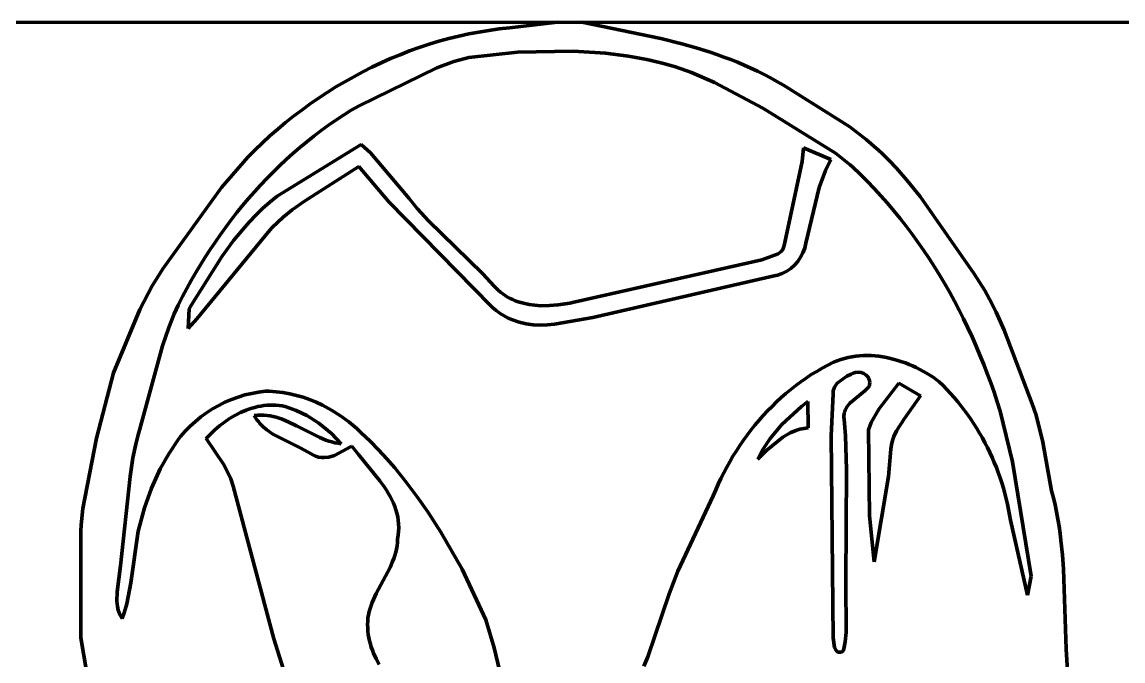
# Model space of a CAD drawing. Header units: millimetres. Extents: x 0 to 10.1, y 0 to 14.2.
# Drawn here: x 3.35 to 6.355, y 12.479 to 14.222 of the extents above; entities that cross this region are included whole.
import ezdxf

# ---------------------------------------------------------------- set-up
doc = ezdxf.new("R2010")
doc.units = ezdxf.units.MM
doc.layers.add('color#010101ff', color=7, linetype='CONTINUOUS', lineweight=100)
doc.layers.add('color#ffffffff', color=7, linetype='CONTINUOUS', lineweight=100)

msp = doc.modelspace()

# ---------------------------------------------------------------- linework, layer by layer
at = {"layer": 'color#010101ff'}
for p, q in [((4.6805, 14.2063), (4.8125, 14.2222)), ((4.8125, 14.2222), (4.8781, 14.2222)), ((4.8781, 14.2222), (5.0934, 14.1776)), ((4.542, 14.1838), (4.5694, 14.1897)), ((4.5694, 14.1897), (4.597, 14.195)), ((4.597, 14.195), (4.6247, 14.1995)), ((4.6247, 14.1995), (4.6525, 14.2033)), ((4.6525, 14.2033), (4.6805, 14.2063)), ((4.4345, 14.1527), (4.4611, 14.1615)), ((4.4611, 14.1615), (4.4879, 14.1696)), ((4.4879, 14.1696), (4.5149, 14.177)), ((4.5149, 14.177), (4.542, 14.1838)), ((5.0934, 14.1776), (5.1516, 14.1628)), ((5.1516, 14.1628), (5.1901, 14.1519)), ((4.3561, 14.1223), (4.382, 14.1331)), ((4.382, 14.1331), (4.4081, 14.1432)), ((4.4081, 14.1432), (4.4345, 14.1527)), ((4.5701, 14.1254), (4.5291, 14.1144)), ((4.7028, 14.1397), (4.5701, 14.1254)), ((4.8545, 14.1424), (4.7028, 14.1397)), ((4.9428, 14.1371), (4.8545, 14.1424)), ((5.0055, 14.1292), (4.9428, 14.1371)), ((5.0553, 14.1201), (5.0055, 14.1292)), ((5.1901, 14.1519), (5.2282, 14.1399)), ((5.2282, 14.1399), (5.2471, 14.1335)), ((5.2471, 14.1335), (5.2658, 14.1268)), ((5.2658, 14.1268), (5.2845, 14.1198)), ((4.4828, 14.0973), (4.27, 13.994)), ((4.2802, 14.0863), (4.3052, 14.0989)), ((4.3052, 14.0989), (4.3305, 14.111)), ((4.3305, 14.111), (4.3561, 14.1223)), ((4.5291, 14.1144), (4.4828, 14.0973)), ((5.0677, 14.1174), (5.0553, 14.1201)), ((5.1012, 14.1093), (5.0677, 14.1174)), ((5.1342, 14.0996), (5.1012, 14.1093)), ((5.1773, 14.0844), (5.1342, 14.0996)), ((5.2845, 14.1198), (5.303, 14.1125)), ((5.303, 14.1125), (5.3214, 14.1048)), ((5.3214, 14.1048), (5.3396, 14.0967)), ((5.3396, 14.0967), (5.3577, 14.0882)), ((4.231, 14.0593), (4.2554, 14.0731)), ((4.2554, 14.0731), (4.2802, 14.0863)), ((5.2406, 14.0574), (5.1773, 14.0844)), ((5.3577, 14.0882), (5.3756, 14.0794)), ((5.3756, 14.0794), (5.3933, 14.0701)), ((5.3933, 14.0701), (5.4109, 14.0604)), ((4.1831, 14.0301), (4.2069, 14.045)), ((4.2069, 14.045), (4.231, 14.0593)), ((5.3723, 13.9875), (5.2406, 14.0574)), ((5.4109, 14.0604), (5.4282, 14.0503)), ((5.4282, 14.0503), (5.61, 13.9362)), ((4.1366, 13.9986), (4.1597, 14.0146)), ((4.1597, 14.0146), (4.1831, 14.0301)), ((4.0915, 13.9651), (4.1139, 13.9821)), ((4.1139, 13.9821), (4.1366, 13.9986)), ((4.2487, 13.9814), (4.2276, 13.9682)), ((4.27, 13.994), (4.2487, 13.9814)), ((5.5707, 13.864), (5.3723, 13.9875)), ((4.048, 13.9297), (4.0696, 13.9477)), ((4.0696, 13.9477), (4.0915, 13.9651)), ((4.2069, 13.9546), (4.1865, 13.9405)), ((4.2276, 13.9682), (4.2069, 13.9546)), ((4.0269, 13.9113), (4.048, 13.9297)), ((4.1664, 13.926), (4.1467, 13.9111)), ((4.1865, 13.9405), (4.1664, 13.926)), ((5.61, 13.9362), (5.6546, 13.9017)), ((3.9859, 13.873), (4.0062, 13.8924)), ((4.0062, 13.8924), (4.0269, 13.9113)), ((4.0465, 13.7474), (4.2761, 13.8884)), ((4.1273, 13.8957), (4.1082, 13.8799)), ((4.1467, 13.9111), (4.1273, 13.8957)), ((4.2761, 13.8884), (4.3015, 13.8657)), ((5.6546, 13.9017), (5.6886, 13.8719)), ((3.9661, 13.8533), (3.9859, 13.873)), ((4.0895, 13.8638), (4.0711, 13.8472)), ((4.1082, 13.8799), (4.0895, 13.8638)), ((4.3015, 13.8657), (4.4072, 13.7407)), ((5.4794, 13.8415), (5.483, 13.879)), ((5.483, 13.879), (5.5577, 13.847)), ((5.6106, 13.8325), (5.5707, 13.864)), ((5.6886, 13.8719), (5.6968, 13.864)), ((5.6968, 13.864), (5.7174, 13.844)), ((3.8945, 13.7706), (3.9661, 13.8533)), ((4.0531, 13.8303), (4.0354, 13.8129)), ((4.0711, 13.8472), (4.0531, 13.8303)), ((4.2694, 13.828), (4.1211, 13.7333)), ((4.3517, 13.7319), (4.2694, 13.828)), ((5.4302, 13.6124), (5.4794, 13.8415)), ((5.5577, 13.847), (5.5432, 13.8171)), ((5.6183, 13.8258), (5.6106, 13.8325)), ((5.6379, 13.807), (5.6183, 13.8258)), ((5.7174, 13.844), (5.7372, 13.8233)), ((4.0181, 13.7953), (4.0011, 13.7773)), ((4.0354, 13.8129), (4.0181, 13.7953)), ((5.5432, 13.8171), (5.5257, 13.7709)), ((5.6571, 13.7878), (5.6379, 13.807)), ((5.7372, 13.8233), (5.7656, 13.7911)), ((3.7345, 13.5487), (3.8945, 13.7706)), ((4.0011, 13.7773), (3.9845, 13.759)), ((5.5257, 13.7709), (5.4898, 13.6184)), ((5.6759, 13.7683), (5.6571, 13.7878)), ((5.6943, 13.7483), (5.6759, 13.7683)), ((5.7656, 13.7911), (5.8015, 13.7465)), ((3.9682, 13.7403), (3.9522, 13.7213)), ((3.9845, 13.759), (3.9682, 13.7403)), ((4.0262, 13.7308), (4.0465, 13.7474)), ((4.4072, 13.7407), (4.4288, 13.7138)), ((5.7122, 13.728), (5.6943, 13.7483)), ((5.8015, 13.7465), (5.9487, 13.5348)), ((3.9522, 13.7213), (3.9366, 13.7021)), ((3.988, 13.6949), (4.0067, 13.7132)), ((4.0067, 13.7132), (4.0262, 13.7308)), ((4.0874, 13.7094), (4.0633, 13.6901)), ((4.1211, 13.7333), (4.0874, 13.7094)), ((4.63, 13.4478), (4.3517, 13.7319)), ((4.4288, 13.7138), (4.4595, 13.6798)), ((5.7298, 13.7074), (5.7122, 13.728)), ((5.7469, 13.6864), (5.7298, 13.7074)), ((3.9214, 13.6825), (3.9065, 13.6627)), ((3.9366, 13.7021), (3.9214, 13.6825)), ((3.9526, 13.6562), (3.97, 13.6759)), ((3.97, 13.6759), (3.988, 13.6949)), ((4.048, 13.6763), (4.0332, 13.6616)), ((4.0633, 13.6901), (4.048, 13.6763)), ((4.4595, 13.6798), (4.6075, 13.5357)), ((5.7636, 13.6651), (5.7469, 13.6864)), ((4.0262, 13.654), (3.8276, 13.4125)), ((3.9065, 13.6627), (3.8919, 13.6426)), ((3.9278, 13.6257), (3.9526, 13.6562)), ((4.0332, 13.6616), (4.0262, 13.654)), ((5.7799, 13.6435), (5.7636, 13.6651)), ((5.7957, 13.6216), (5.7799, 13.6435)), ((3.8778, 13.6223), (3.8639, 13.6017)), ((3.8919, 13.6426), (3.8778, 13.6223)), ((3.8966, 13.5833), (3.9278, 13.6257)), ((5.4898, 13.6184), (5.4865, 13.605)), ((5.8112, 13.5993), (5.7957, 13.6216)), ((3.8124, 13.4502), (3.8966, 13.5833)), ((3.8639, 13.6017), (3.8505, 13.5809)), ((5.3691, 13.5731), (5.4143, 13.5895)), ((5.4143, 13.5895), (5.4222, 13.5957)), ((5.4222, 13.5957), (5.4266, 13.6019)), ((5.4266, 13.6019), (5.4288, 13.6067)), ((5.4288, 13.6067), (5.4302, 13.6124)), ((5.4816, 13.5922), (5.4753, 13.5802)), ((5.4865, 13.605), (5.4816, 13.5922)), ((5.8262, 13.5768), (5.8112, 13.5993)), ((3.8374, 13.5598), (3.8246, 13.5386)), ((3.8505, 13.5809), (3.8374, 13.5598)), ((4.8526, 13.4565), (5.3691, 13.5731)), ((5.4587, 13.559), (5.4487, 13.5501)), ((5.4677, 13.5691), (5.4587, 13.559)), ((5.4753, 13.5802), (5.4677, 13.5691)), ((5.8409, 13.554), (5.8262, 13.5768)), ((5.8551, 13.531), (5.8409, 13.554)), ((3.7051, 13.502), (3.727, 13.5373)), ((3.727, 13.5373), (3.7345, 13.5487)), ((3.8246, 13.5386), (3.8122, 13.5172)), ((4.6075, 13.5357), (4.6385, 13.5019)), ((5.4035, 13.5299), (4.908, 13.4159)), ((5.4125, 13.5319), (5.4035, 13.5299)), ((5.4254, 13.5364), (5.4125, 13.5319)), ((5.4375, 13.5425), (5.4254, 13.5364)), ((5.4487, 13.5501), (5.4375, 13.5425)), ((5.8689, 13.5077), (5.8551, 13.531)), ((5.9487, 13.5348), (5.9638, 13.5124)), ((3.6717, 13.4376), (3.7051, 13.502)), ((3.8002, 13.4955), (3.7885, 13.4737)), ((3.8122, 13.5172), (3.8002, 13.4955)), ((4.6385, 13.5019), (4.6441, 13.4959)), ((4.6441, 13.4959), (4.65, 13.4903)), ((5.8824, 13.4841), (5.8689, 13.5077)), ((5.9638, 13.5124), (5.9778, 13.4896)), ((3.7885, 13.4737), (3.7766, 13.4499)), ((4.65, 13.4903), (4.6561, 13.4851)), ((4.6561, 13.4851), (4.6624, 13.4803)), ((4.6624, 13.4803), (4.6689, 13.4759)), ((4.6689, 13.4759), (4.6756, 13.4718)), ((4.6756, 13.4718), (4.6824, 13.4681)), ((4.6824, 13.4681), (4.6895, 13.4648)), ((4.6895, 13.4648), (4.6966, 13.4618)), ((5.8954, 13.4603), (5.8824, 13.4841)), ((5.9778, 13.4896), (5.991, 13.4662)), ((5.991, 13.4662), (6.0092, 13.4305)), ((3.5999, 13.2653), (3.6717, 13.4376)), ((3.7766, 13.4499), (3.7657, 13.4257)), ((3.8034, 13.3858), (3.8062, 13.4401)), ((3.8062, 13.4401), (3.8124, 13.4502)), ((4.6348, 13.4433), (4.63, 13.4478)), ((4.6447, 13.4348), (4.6348, 13.4433)), ((4.6551, 13.4272), (4.6447, 13.4348)), ((4.6966, 13.4618), (4.704, 13.4591)), ((4.704, 13.4591), (4.7114, 13.4568)), ((4.7114, 13.4568), (4.7189, 13.4547)), ((4.7189, 13.4547), (4.7343, 13.4515)), ((4.7343, 13.4515), (4.75, 13.4494)), ((4.75, 13.4494), (4.7659, 13.4483)), ((4.7659, 13.4483), (4.7899, 13.4484)), ((4.7899, 13.4484), (4.8138, 13.4502)), ((4.8138, 13.4502), (4.845, 13.455)), ((4.845, 13.455), (4.8526, 13.4565)), ((5.908, 13.4363), (5.8954, 13.4603)), ((5.9202, 13.4121), (5.908, 13.4363)), ((3.7657, 13.4257), (3.7509, 13.3888)), ((3.8276, 13.4125), (3.8034, 13.3858)), ((4.6661, 13.4204), (4.6551, 13.4272)), ((4.6775, 13.4144), (4.6661, 13.4204)), ((4.6892, 13.4093), (4.6775, 13.4144)), ((4.7075, 13.403), (4.6892, 13.4093)), ((4.908, 13.4159), (4.8036, 13.3979)), ((5.932, 13.3877), (5.9202, 13.4121)), ((6.0092, 13.4305), (6.0311, 13.3817)), ((3.7509, 13.3888), (3.7336, 13.3388)), ((4.7263, 13.3986), (4.7075, 13.403)), ((4.7455, 13.3958), (4.7263, 13.3986)), ((4.7649, 13.3949), (4.7455, 13.3958)), ((4.7843, 13.3956), (4.7649, 13.3949)), ((4.8036, 13.3979), (4.7843, 13.3956)), ((5.9434, 13.363), (5.932, 13.3877)), ((6.0311, 13.3817), (6.1071, 13.1809)), ((5.9544, 13.3382), (5.9434, 13.363)), ((3.7336, 13.3388), (3.6705, 13.1084)), ((5.965, 13.3133), (5.9544, 13.3382)), ((5.9751, 13.2881), (5.965, 13.3133)), ((5.5343, 13.2778), (5.5494, 13.286)), ((5.5494, 13.286), (5.5649, 13.2938)), ((5.5649, 13.2938), (5.5748, 13.2978)), ((5.5748, 13.2978), (5.5849, 13.3013)), ((5.5849, 13.3013), (5.595, 13.3043)), ((5.595, 13.3043), (5.6053, 13.3068)), ((5.6053, 13.3068), (5.6156, 13.3088)), ((5.6156, 13.3088), (5.626, 13.3103)), ((5.626, 13.3103), (5.6364, 13.3114)), ((5.6364, 13.3114), (5.6469, 13.312)), ((5.6469, 13.312), (5.6574, 13.3121)), ((5.6574, 13.3121), (5.668, 13.3119)), ((5.668, 13.3119), (5.6785, 13.3112)), ((5.6785, 13.3112), (5.689, 13.3101)), ((5.689, 13.3101), (5.6995, 13.3086)), ((5.6995, 13.3086), (5.71, 13.3067)), ((5.71, 13.3067), (5.7204, 13.3044)), ((5.7204, 13.3044), (5.7308, 13.3018)), ((5.7308, 13.3018), (5.741, 13.2988)), ((5.741, 13.2988), (5.7512, 13.2955)), ((5.7512, 13.2955), (5.7613, 13.2919)), ((5.7613, 13.2919), (5.7713, 13.288)), ((5.7713, 13.288), (5.7811, 13.2838)), ((5.7811, 13.2838), (5.7908, 13.2793)), ((5.9849, 13.2629), (5.9751, 13.2881)), ((3.5531, 13.0872), (3.5999, 13.2653)), ((5.4902, 13.2506), (5.5046, 13.2601)), ((5.5046, 13.2601), (5.5193, 13.2691)), ((5.5193, 13.2691), (5.5343, 13.2778)), ((5.6015, 13.2564), (5.575, 13.2371)), ((5.6138, 13.2617), (5.6015, 13.2564)), ((5.619, 13.2643), (5.6138, 13.2617)), ((5.6245, 13.266), (5.619, 13.2643)), ((5.6327, 13.2668), (5.6245, 13.266)), ((5.6406, 13.2657), (5.6327, 13.2668)), ((5.648, 13.263), (5.6406, 13.2657)), ((5.6544, 13.2587), (5.648, 13.263)), ((5.6595, 13.2531), (5.6544, 13.2587)), ((5.6619, 13.2486), (5.6595, 13.2531)), ((5.7908, 13.2793), (5.8004, 13.2745)), ((5.8004, 13.2745), (5.8189, 13.2641)), ((5.8189, 13.2641), (5.8368, 13.2529)), ((5.8368, 13.2529), (5.8537, 13.2407)), ((5.9943, 13.2374), (5.9849, 13.2629)), ((5.4487, 13.2198), (5.4622, 13.2304)), ((5.4622, 13.2304), (5.4761, 13.2407)), ((5.4761, 13.2407), (5.4902, 13.2506)), ((5.5678, 13.2261), (5.5645, 13.2159)), ((5.575, 13.2371), (5.5678, 13.2261)), ((5.6511, 13.2158), (5.662, 13.2269)), ((5.6635, 13.2438), (5.6619, 13.2486)), ((5.662, 13.2269), (5.663, 13.2299)), ((5.663, 13.2299), (5.6637, 13.2329)), ((5.6641, 13.2385), (5.6635, 13.2438)), ((5.6637, 13.2329), (5.6641, 13.2385)), ((5.7434, 13.2367), (5.6891, 13.1656)), ((5.8025, 13.2026), (5.7434, 13.2367)), ((5.8537, 13.2407), (5.8643, 13.2302)), ((5.8643, 13.2302), (5.8747, 13.2195)), ((6.0033, 13.2119), (5.9943, 13.2374)), ((3.9218, 13.1923), (3.9399, 13.1989)), ((3.9399, 13.1989), (3.9583, 13.2046)), ((3.9583, 13.2046), (3.977, 13.2091)), ((3.977, 13.2091), (3.9959, 13.2126)), ((3.9959, 13.2126), (4.015, 13.2149)), ((4.015, 13.2149), (4.0245, 13.2147)), ((4.0245, 13.2147), (4.0434, 13.2136)), ((4.0434, 13.2136), (4.0622, 13.2113)), ((4.0622, 13.2113), (4.0808, 13.2079)), ((4.0808, 13.2079), (4.0992, 13.2035)), ((4.0992, 13.2035), (4.1174, 13.1982)), ((4.1174, 13.1982), (4.1352, 13.1919)), ((5.4097, 13.1857), (5.4224, 13.1974)), ((5.4224, 13.1974), (5.4354, 13.2087)), ((5.4354, 13.2087), (5.4487, 13.2198)), ((5.564, 13.2075), (5.559, 13.0928)), ((5.5645, 13.2159), (5.564, 13.2075)), ((5.6099, 13.1821), (5.6511, 13.2158)), ((5.7591, 13.1405), (5.8025, 13.2026)), ((5.8747, 13.2195), (5.8848, 13.2086)), ((5.8848, 13.2086), (5.8946, 13.1974)), ((5.8946, 13.1974), (5.9042, 13.186)), ((6.0119, 13.1862), (6.0033, 13.2119)), ((3.8539, 13.156), (3.8701, 13.1664)), ((3.8701, 13.1664), (3.8869, 13.176)), ((3.8869, 13.176), (3.9041, 13.1846)), ((3.9041, 13.1846), (3.9218, 13.1923)), ((3.9616, 13.1632), (3.9462, 13.1566)), ((3.9695, 13.1661), (3.9616, 13.1632)), ((3.9775, 13.1686), (3.9695, 13.1661)), ((3.9855, 13.1709), (3.9775, 13.1686)), ((3.9936, 13.1728), (3.9855, 13.1709)), ((4.0018, 13.1744), (3.9936, 13.1728)), ((4.01, 13.1756), (4.0018, 13.1744)), ((4.0182, 13.1764), (4.01, 13.1756)), ((4.0266, 13.1769), (4.0182, 13.1764)), ((4.0349, 13.1769), (4.0266, 13.1769)), ((4.0433, 13.1766), (4.0349, 13.1769)), ((4.0517, 13.1758), (4.0433, 13.1766)), ((4.0601, 13.1746), (4.0517, 13.1758)), ((4.0685, 13.1729), (4.0601, 13.1746)), ((4.0988, 13.1625), (4.0685, 13.1729)), ((4.1352, 13.1919), (4.1528, 13.1847)), ((4.1528, 13.1847), (4.17, 13.1766)), ((4.17, 13.1766), (4.195, 13.1631)), ((4.195, 13.1631), (4.2191, 13.1478)), ((5.3852, 13.1612), (5.3973, 13.1736)), ((5.3973, 13.1736), (5.4097, 13.1857)), ((5.4776, 13.1733), (5.4244, 13.1244)), ((5.4947, 13.1866), (5.4776, 13.1733)), ((5.4958, 13.1147), (5.4947, 13.1866)), ((5.5957, 13.1597), (5.597, 13.1633)), ((5.597, 13.1633), (5.5986, 13.1667)), ((5.5986, 13.1667), (5.6025, 13.1732)), ((5.6025, 13.1732), (5.6099, 13.1821)), ((5.6891, 13.1656), (5.6681, 13.1295)), ((5.9042, 13.186), (5.9136, 13.1744)), ((5.9136, 13.1744), (5.9226, 13.1626)), ((6.0201, 13.1604), (6.0119, 13.1862)), ((6.1071, 13.1809), (6.1184, 13.1492)), ((3.8233, 13.1325), (3.8383, 13.1447)), ((3.8383, 13.1447), (3.8539, 13.156)), ((3.9166, 13.1402), (3.9026, 13.1307)), ((3.9312, 13.1489), (3.9166, 13.1402)), ((3.9462, 13.1566), (3.9312, 13.1489)), ((3.9836, 13.1484), (3.9927, 13.1494)), ((3.9872, 13.1426), (3.9836, 13.1484)), ((3.9911, 13.1371), (3.9872, 13.1426)), ((3.9952, 13.1319), (3.9911, 13.1371)), ((3.9927, 13.1494), (4.0016, 13.1498)), ((4.0016, 13.1498), (4.0104, 13.1496)), ((4.0104, 13.1496), (4.019, 13.1489)), ((4.019, 13.1489), (4.0275, 13.1476)), ((4.0275, 13.1476), (4.0358, 13.1459)), ((4.0358, 13.1459), (4.0441, 13.1438)), ((4.0441, 13.1438), (4.0522, 13.1412)), ((4.0522, 13.1412), (4.0603, 13.1383)), ((4.0603, 13.1383), (4.0763, 13.1317)), ((4.1277, 13.1487), (4.0988, 13.1625)), ((4.1602, 13.1281), (4.1277, 13.1487)), ((4.2191, 13.1478), (4.2421, 13.1311)), ((5.3508, 13.1223), (5.3619, 13.1356)), ((5.3619, 13.1356), (5.3734, 13.1486)), ((5.3734, 13.1486), (5.3852, 13.1612)), ((5.5936, 13.1479), (5.594, 13.152)), ((5.5936, 13.1435), (5.5936, 13.1479)), ((5.594, 13.139), (5.5936, 13.1435)), ((5.594, 13.152), (5.5947, 13.1559)), ((5.5978, 13.0932), (5.594, 13.139)), ((5.5947, 13.1559), (5.5957, 13.1597)), ((5.7371, 13.1065), (5.7591, 13.1405)), ((5.9226, 13.1626), (5.9314, 13.1506)), ((5.9314, 13.1506), (5.94, 13.1383)), ((5.94, 13.1383), (5.9483, 13.1259)), ((6.0535, 13.0222), (6.0201, 13.1604)), ((6.1184, 13.1492), (6.1364, 13.0758)), ((3.6705, 13.1084), (3.667, 13.0959)), ((3.783, 13.0914), (3.7956, 13.1058)), ((3.7956, 13.1058), (3.8091, 13.1195)), ((3.8091, 13.1195), (3.8233, 13.1325)), ((3.8763, 13.1094), (3.8643, 13.0978)), ((3.8891, 13.1204), (3.8763, 13.1094)), ((3.9026, 13.1307), (3.8891, 13.1204)), ((3.9995, 13.1269), (3.9952, 13.1319)), ((4.0086, 13.1176), (3.9995, 13.1269)), ((4.0185, 13.1093), (4.0086, 13.1176)), ((4.0343, 13.098), (4.0185, 13.1093)), ((4.0763, 13.1317), (4.0998, 13.1202)), ((4.0998, 13.1202), (4.1627, 13.0882)), ((4.1948, 13.0994), (4.1602, 13.1281)), ((4.2421, 13.1311), (4.2639, 13.1129)), ((4.2639, 13.1129), (4.2762, 13.1017)), ((5.3294, 13.095), (5.3399, 13.1088)), ((5.3399, 13.1088), (5.3508, 13.1223)), ((5.4244, 13.1244), (5.3921, 13.0856)), ((5.4465, 13.1009), (5.462, 13.1075)), ((5.462, 13.1075), (5.4728, 13.1109)), ((5.4728, 13.1109), (5.484, 13.1133)), ((5.484, 13.1133), (5.4958, 13.1147)), ((5.6681, 13.1295), (5.6606, 13.1099)), ((5.6606, 13.1099), (5.6631, 12.8745)), ((5.7299, 13.0909), (5.7371, 13.1065)), ((5.9483, 13.1259), (5.9562, 13.1133)), ((5.9562, 13.1133), (5.964, 13.1006)), ((3.516, 12.8949), (3.5531, 13.0872)), ((3.667, 13.0959), (3.6608, 13.0708)), ((3.7507, 13.0442), (3.7769, 13.0839)), ((3.7769, 13.0839), (3.783, 13.0914)), ((3.8643, 13.0978), (3.8529, 13.0858)), ((3.8529, 13.0858), (3.9019, 13.0128)), ((4.1108, 13.0592), (4.0343, 13.098)), ((4.1627, 13.0882), (4.179, 13.0817)), ((4.179, 13.0817), (4.1872, 13.0789)), ((4.1872, 13.0789), (4.1956, 13.0765)), ((4.2214, 13.0717), (4.1948, 13.0994)), ((4.1956, 13.0765), (4.2041, 13.0744)), ((4.2041, 13.0744), (4.2127, 13.0728)), ((4.2127, 13.0728), (4.2214, 13.0717)), ((4.2762, 13.1017), (4.3003, 13.0787)), ((4.3003, 13.0787), (4.3235, 13.0549)), ((5.3094, 13.0667), (5.3193, 13.081)), ((5.3193, 13.081), (5.3294, 13.095)), ((5.3921, 13.0856), (5.3722, 13.0555)), ((5.3832, 13.0537), (5.4271, 13.0897)), ((5.4271, 13.0897), (5.4465, 13.1009)), ((5.559, 13.0928), (5.5639, 12.5418)), ((5.601, 13.0013), (5.5978, 13.0932)), ((5.7233, 13.0687), (5.7261, 13.08)), ((5.7261, 13.08), (5.7299, 13.0909)), ((5.964, 13.1006), (5.9714, 13.0876)), ((5.9714, 13.0876), (5.9785, 13.0745)), ((5.9785, 13.0745), (5.9853, 13.0613)), ((6.1364, 13.0758), (6.1605, 12.9433)), ((3.6608, 13.0708), (3.653, 13.0329)), ((3.7275, 13.0027), (3.7507, 13.0442)), ((4.1397, 13.044), (4.1108, 13.0592)), ((4.1436, 13.0416), (4.1397, 13.044)), ((4.2471, 13.0631), (4.2031, 13.0392)), ((4.2504, 13.0654), (4.2471, 13.0631)), ((4.2686, 13.042), (4.2504, 13.0654)), ((4.3235, 13.0549), (4.346, 13.0305)), ((5.2908, 13.0375), (5.3, 13.0522)), ((5.3, 13.0522), (5.3094, 13.0667)), ((5.3722, 13.0555), (5.3587, 13.0299)), ((5.3587, 13.0299), (5.3832, 13.0537)), ((5.7153, 12.9821), (5.7217, 13.0569)), ((5.7217, 13.0569), (5.7224, 13.0629)), ((5.7224, 13.0629), (5.7233, 13.0687)), ((5.9853, 13.0613), (5.9919, 13.0479)), ((5.9919, 13.0479), (5.9981, 13.0343)), ((3.653, 13.0329), (3.6449, 12.982)), ((3.9019, 13.0128), (3.92, 12.9759)), ((4.1475, 13.0396), (4.1436, 13.0416)), ((4.1515, 13.0379), (4.1475, 13.0396)), ((4.1594, 13.0353), (4.1515, 13.0379)), ((4.1674, 13.0339), (4.1594, 13.0353)), ((4.1753, 13.0336), (4.1674, 13.0339)), ((4.1873, 13.0348), (4.1753, 13.0336)), ((4.2031, 13.0392), (4.1873, 13.0348)), ((4.3271, 12.9701), (4.2686, 13.042)), ((4.346, 13.0305), (4.3677, 13.0054)), ((5.2736, 13.0075), (5.282, 13.0226)), ((5.282, 13.0226), (5.2908, 13.0375)), ((5.9981, 13.0343), (6.0041, 13.0206)), ((6.0041, 13.0206), (6.0097, 13.0068)), ((6.1043, 12.7102), (6.0535, 13.0222)), ((3.7037, 12.9508), (3.7275, 13.0027)), ((4.3677, 13.0054), (4.399, 12.9667)), ((5.2578, 12.9768), (5.2655, 12.9922)), ((5.2655, 12.9922), (5.2736, 13.0075)), ((5.5987, 12.6945), (5.601, 13.0013)), ((6.0097, 13.0068), (6.015, 12.9929)), ((6.015, 12.9929), (6.02, 12.9788)), ((3.6449, 12.982), (3.6186, 12.738)), ((3.92, 12.9759), (3.9261, 12.9559)), ((3.9261, 12.9559), (4.0371, 12.5397)), ((4.3391, 12.9534), (4.3271, 12.9701)), ((4.3446, 12.9449), (4.3391, 12.9534)), ((4.399, 12.9667), (4.4289, 12.9268)), ((5.2435, 12.9454), (5.2505, 12.9612)), ((5.2505, 12.9612), (5.2578, 12.9768)), ((5.6762, 12.7496), (5.7153, 12.9821)), ((6.02, 12.9788), (6.0246, 12.9647)), ((6.0246, 12.9647), (6.029, 12.9504)), ((3.6844, 12.8971), (3.7037, 12.9508)), ((4.3499, 12.9363), (4.3446, 12.9449)), ((4.3549, 12.9276), (4.3499, 12.9363)), ((4.3595, 12.9187), (4.3549, 12.9276)), ((4.4289, 12.9268), (4.4574, 12.8858)), ((5.1406, 12.7239), (5.237, 12.9295)), ((5.237, 12.9295), (5.2435, 12.9454)), ((6.029, 12.9504), (6.033, 12.9361)), ((6.033, 12.9361), (6.0367, 12.9216)), ((6.1605, 12.9433), (6.1656, 12.9241)), ((6.1656, 12.9241), (6.1701, 12.9048)), ((3.5112, 12.8506), (3.516, 12.8949)), ((3.6673, 12.8327), (3.6844, 12.8971)), ((4.3637, 12.9098), (4.3595, 12.9187)), ((4.3674, 12.9006), (4.3637, 12.9098)), ((4.3707, 12.8914), (4.3674, 12.9006)), ((6.0367, 12.9216), (6.04, 12.9071)), ((6.04, 12.9071), (6.043, 12.8925)), ((6.043, 12.8925), (6.0457, 12.8778)), ((6.1701, 12.9048), (6.1741, 12.8855)), ((4.3735, 12.8819), (4.3707, 12.8914)), ((4.3756, 12.8724), (4.3735, 12.8819)), ((4.3773, 12.8626), (4.3756, 12.8724)), ((4.3782, 12.8527), (4.3773, 12.8626)), ((4.4574, 12.8858), (4.4934, 12.8299)), ((5.6631, 12.8745), (5.6762, 12.7496)), ((6.0457, 12.8778), (6.048, 12.8631)), ((6.048, 12.8631), (6.0948, 12.6583)), ((6.1741, 12.8855), (6.1777, 12.8661)), ((6.1777, 12.8661), (6.1809, 12.8466)), ((3.5104, 12.8328), (3.5112, 12.8506)), ((3.5109, 12.5416), (3.5104, 12.8328)), ((3.6468, 12.6919), (3.6673, 12.8327)), ((4.377, 12.8217), (4.3782, 12.8322)), ((4.3785, 12.8425), (4.3782, 12.8527)), ((4.3782, 12.8322), (4.3785, 12.8425)), ((6.1809, 12.8466), (6.1836, 12.8271)), ((4.3747, 12.8017), (4.3751, 12.8109)), ((4.3751, 12.8109), (4.377, 12.8217)), ((4.4934, 12.8299), (4.5519, 12.7294)), ((6.1836, 12.8271), (6.186, 12.8076)), ((6.186, 12.8076), (6.1898, 12.7683)), ((4.3678, 12.7668), (4.3702, 12.7753)), ((4.3702, 12.7753), (4.3722, 12.7839)), ((4.3722, 12.7839), (4.3737, 12.7928)), ((4.3737, 12.7928), (4.3747, 12.8017)), ((4.3546, 12.7339), (4.3618, 12.7501)), ((4.3618, 12.7501), (4.365, 12.7584)), ((4.365, 12.7584), (4.3678, 12.7668)), ((6.1898, 12.7683), (6.1925, 12.729)), ((3.6186, 12.738), (3.6097, 12.6673)), ((4.3168, 12.6628), (4.3546, 12.7339)), ((4.5519, 12.7294), (4.6158, 12.5915)), ((5.1162, 12.6619), (5.1406, 12.7239)), ((6.1925, 12.729), (6.2001, 12.5115)), ((3.6361, 12.6345), (3.6468, 12.6919)), ((5.5999, 12.5568), (5.5987, 12.6945)), ((6.0948, 12.6583), (6.1043, 12.7102)), ((3.6097, 12.6673), (3.6089, 12.6421)), ((4.3093, 12.6468), (4.3168, 12.6628)), ((5.0587, 12.4906), (5.1162, 12.6619)), ((3.6089, 12.6421), (3.6105, 12.6273)), ((3.6105, 12.6273), (3.6128, 12.6177)), ((3.6292, 12.6103), (3.6361, 12.6345)), ((4.2978, 12.6136), (4.3001, 12.6221)), ((4.3001, 12.6221), (4.3028, 12.6304)), ((4.3028, 12.6304), (4.3059, 12.6387)), ((4.3059, 12.6387), (4.3093, 12.6468)), ((3.6128, 12.6177), (3.6162, 12.6082)), ((3.6162, 12.6082), (3.6183, 12.6035)), ((3.6183, 12.6035), (3.6208, 12.5989)), ((3.6208, 12.5989), (3.6236, 12.5944)), ((3.6236, 12.5944), (3.6292, 12.6103)), ((4.2937, 12.5873), (4.2945, 12.5963)), ((4.2945, 12.5963), (4.2959, 12.605)), ((4.2959, 12.605), (4.2978, 12.6136)), ((4.2934, 12.5782), (4.2937, 12.5873)), ((4.2937, 12.5689), (4.2934, 12.5782)), ((4.2943, 12.5598), (4.2937, 12.5689)), ((4.6158, 12.5915), (4.639, 12.515)), ((3.5262, 12.4509), (3.5109, 12.5416)), ((4.0371, 12.5397), (4.0787, 12.4092)), ((4.2953, 12.5508), (4.2943, 12.5598)), ((4.2968, 12.542), (4.2953, 12.5508)), ((4.2986, 12.5334), (4.2968, 12.542)), ((4.3009, 12.5249), (4.2986, 12.5334)), ((5.5639, 12.5418), (5.5677, 12.5154)), ((5.5972, 12.5308), (5.5999, 12.5568)), ((4.3035, 12.5166), (4.3009, 12.5249)), ((4.3064, 12.5084), (4.3035, 12.5166)), ((4.3097, 12.5004), (4.3064, 12.5084)), ((4.639, 12.515), (4.6533, 12.4539)), ((5.5677, 12.5154), (5.572, 12.5072)), ((5.572, 12.5072), (5.5758, 12.5041)), ((5.5758, 12.5041), (5.5789, 12.5029)), ((5.5789, 12.5029), (5.5826, 12.5026)), ((5.5826, 12.5026), (5.5868, 12.5033)), ((5.5868, 12.5033), (5.5892, 12.5041)), ((5.5892, 12.5041), (5.5917, 12.5052)), ((5.5917, 12.5052), (5.5934, 12.5116)), ((5.5934, 12.5116), (5.5972, 12.5308)), ((6.2001, 12.5115), (6.2037, 12.4523)), ((4.3171, 12.4846), (4.3097, 12.5004)), ((4.3254, 12.4693), (4.3171, 12.4846)), ((5.0472, 12.4644), (5.0587, 12.4906))]:
    msp.add_line(p, q, dxfattribs=at)
at = {"layer": 'color#ffffffff'}
for p, q in [((0, 14.2222), (4.8125, 14.2222)), ((4.8125, 14.2222), (4.6805, 14.2063)), ((4.8781, 14.2222), (10.0556, 14.2222)), ((5.0934, 14.1776), (4.8781, 14.2222)), ((4.5694, 14.1897), (4.542, 14.1838)), ((4.597, 14.195), (4.5694, 14.1897)), ((4.6247, 14.1995), (4.597, 14.195)), ((4.6525, 14.2033), (4.6247, 14.1995)), ((4.6805, 14.2063), (4.6525, 14.2033)), ((4.4611, 14.1615), (4.4345, 14.1527)), ((4.4879, 14.1696), (4.4611, 14.1615)), ((4.5149, 14.177), (4.4879, 14.1696)), ((4.542, 14.1838), (4.5149, 14.177)), ((5.1516, 14.1628), (5.0934, 14.1776)), ((5.1901, 14.1519), (5.1516, 14.1628)), ((4.382, 14.1331), (4.3561, 14.1223)), ((4.4081, 14.1432), (4.382, 14.1331)), ((4.4345, 14.1527), (4.4081, 14.1432)), ((4.5291, 14.1144), (4.5701, 14.1254)), ((4.5701, 14.1254), (4.7028, 14.1397)), ((4.7028, 14.1397), (4.8545, 14.1424)), ((4.8545, 14.1424), (4.9428, 14.1371)), ((4.9428, 14.1371), (5.0055, 14.1292)), ((5.0055, 14.1292), (5.0553, 14.1201)), ((5.2282, 14.1399), (5.1901, 14.1519)), ((5.2471, 14.1335), (5.2282, 14.1399)), ((5.2658, 14.1268), (5.2471, 14.1335)), ((5.2845, 14.1198), (5.2658, 14.1268)), ((4.27, 13.994), (4.4828, 14.0973)), ((4.3052, 14.0989), (4.2802, 14.0863)), ((4.3305, 14.111), (4.3052, 14.0989)), ((4.3561, 14.1223), (4.3305, 14.111)), ((4.4828, 14.0973), (4.5291, 14.1144)), ((5.0553, 14.1201), (5.0677, 14.1174)), ((5.0677, 14.1174), (5.1012, 14.1093)), ((5.1012, 14.1093), (5.1342, 14.0996)), ((5.1342, 14.0996), (5.1773, 14.0844)), ((5.303, 14.1125), (5.2845, 14.1198)), ((5.3214, 14.1048), (5.303, 14.1125)), ((5.3396, 14.0967), (5.3214, 14.1048)), ((5.3577, 14.0882), (5.3396, 14.0967)), ((4.2554, 14.0731), (4.231, 14.0593)), ((4.2802, 14.0863), (4.2554, 14.0731)), ((5.1773, 14.0844), (5.2406, 14.0574)), ((5.3756, 14.0794), (5.3577, 14.0882)), ((5.3933, 14.0701), (5.3756, 14.0794)), ((5.4109, 14.0604), (5.3933, 14.0701)), ((4.2069, 14.045), (4.1831, 14.0301)), ((4.231, 14.0593), (4.2069, 14.045)), ((5.2406, 14.0574), (5.3723, 13.9875)), ((5.4282, 14.0503), (5.4109, 14.0604)), ((5.61, 13.9362), (5.4282, 14.0503)), ((4.1597, 14.0146), (4.1366, 13.9986)), ((4.1831, 14.0301), (4.1597, 14.0146)), ((4.1139, 13.9821), (4.0915, 13.9651)), ((4.1366, 13.9986), (4.1139, 13.9821)), ((4.2276, 13.9682), (4.2487, 13.9814)), ((4.2487, 13.9814), (4.27, 13.994)), ((5.3723, 13.9875), (5.5707, 13.864)), ((4.0696, 13.9477), (4.048, 13.9297)), ((4.0915, 13.9651), (4.0696, 13.9477)), ((4.1865, 13.9405), (4.2069, 13.9546)), ((4.2069, 13.9546), (4.2276, 13.9682)), ((4.048, 13.9297), (4.0269, 13.9113)), ((4.1467, 13.9111), (4.1664, 13.926)), ((4.1664, 13.926), (4.1865, 13.9405)), ((5.6546, 13.9017), (5.61, 13.9362)), ((4.0062, 13.8924), (3.9859, 13.873)), ((4.0269, 13.9113), (4.0062, 13.8924)), ((4.2761, 13.8884), (4.0465, 13.7474)), ((4.1082, 13.8799), (4.1273, 13.8957)), ((4.1273, 13.8957), (4.1467, 13.9111)), ((4.3015, 13.8657), (4.2761, 13.8884)), ((5.6886, 13.8719), (5.6546, 13.9017)), ((3.9859, 13.873), (3.9661, 13.8533)), ((4.0711, 13.8472), (4.0895, 13.8638)), ((4.0895, 13.8638), (4.1082, 13.8799)), ((4.4072, 13.7407), (4.3015, 13.8657)), ((5.483, 13.879), (5.4794, 13.8415)), ((5.5577, 13.847), (5.483, 13.879)), ((5.5707, 13.864), (5.6106, 13.8325)), ((5.6968, 13.864), (5.6886, 13.8719)), ((5.7174, 13.844), (5.6968, 13.864)), ((3.9661, 13.8533), (3.8945, 13.7706)), ((4.0354, 13.8129), (4.0531, 13.8303)), ((4.0531, 13.8303), (4.0711, 13.8472)), ((4.1211, 13.7333), (4.2694, 13.828)), ((4.2694, 13.828), (4.3517, 13.7319)), ((5.4794, 13.8415), (5.4302, 13.6124)), ((5.5432, 13.8171), (5.5577, 13.847)), ((5.6106, 13.8325), (5.6183, 13.8258)), ((5.6183, 13.8258), (5.6379, 13.807)), ((5.7372, 13.8233), (5.7174, 13.844)), ((4.0011, 13.7773), (4.0181, 13.7953)), ((4.0181, 13.7953), (4.0354, 13.8129)), ((5.5257, 13.7709), (5.5432, 13.8171)), ((5.6379, 13.807), (5.6571, 13.7878)), ((5.7656, 13.7911), (5.7372, 13.8233)), ((3.8945, 13.7706), (3.7345, 13.5487)), ((3.9845, 13.759), (4.0011, 13.7773)), ((5.4898, 13.6184), (5.5257, 13.7709)), ((5.6571, 13.7878), (5.6759, 13.7683)), ((5.6759, 13.7683), (5.6943, 13.7483)), ((5.8015, 13.7465), (5.7656, 13.7911)), ((3.9522, 13.7213), (3.9682, 13.7403)), ((3.9682, 13.7403), (3.9845, 13.759)), ((4.0465, 13.7474), (4.0262, 13.7308)), ((4.4288, 13.7138), (4.4072, 13.7407)), ((5.6943, 13.7483), (5.7122, 13.728)), ((5.9487, 13.5348), (5.8015, 13.7465)), ((3.9366, 13.7021), (3.9522, 13.7213)), ((4.0067, 13.7132), (3.988, 13.6949)), ((4.0262, 13.7308), (4.0067, 13.7132)), ((4.0633, 13.6901), (4.0874, 13.7094)), ((4.0874, 13.7094), (4.1211, 13.7333)), ((4.3517, 13.7319), (4.63, 13.4478)), ((4.4595, 13.6798), (4.4288, 13.7138)), ((5.7122, 13.728), (5.7298, 13.7074)), ((5.7298, 13.7074), (5.7469, 13.6864)), ((3.9065, 13.6627), (3.9214, 13.6825)), ((3.9214, 13.6825), (3.9366, 13.7021)), ((3.97, 13.6759), (3.9526, 13.6562)), ((3.988, 13.6949), (3.97, 13.6759)), ((4.0332, 13.6616), (4.048, 13.6763)), ((4.048, 13.6763), (4.0633, 13.6901)), ((4.6075, 13.5357), (4.4595, 13.6798)), ((5.7469, 13.6864), (5.7636, 13.6651)), ((3.8276, 13.4125), (4.0262, 13.654)), ((3.8919, 13.6426), (3.9065, 13.6627)), ((3.9526, 13.6562), (3.9278, 13.6257)), ((4.0262, 13.654), (4.0332, 13.6616)), ((5.7636, 13.6651), (5.7799, 13.6435)), ((5.7799, 13.6435), (5.7957, 13.6216)), ((3.8639, 13.6017), (3.8778, 13.6223)), ((3.8778, 13.6223), (3.8919, 13.6426)), ((3.9278, 13.6257), (3.8966, 13.5833)), ((5.4865, 13.605), (5.4898, 13.6184)), ((5.7957, 13.6216), (5.8112, 13.5993)), ((3.8966, 13.5833), (3.8124, 13.4502)), ((3.8505, 13.5809), (3.8639, 13.6017)), ((5.4143, 13.5895), (5.3691, 13.5731)), ((5.4222, 13.5957), (5.4143, 13.5895)), ((5.4266, 13.6019), (5.4222, 13.5957)), ((5.4288, 13.6067), (5.4266, 13.6019)), ((5.4302, 13.6124), (5.4288, 13.6067)), ((5.4753, 13.5802), (5.4816, 13.5922)), ((5.4816, 13.5922), (5.4865, 13.605)), ((5.8112, 13.5993), (5.8262, 13.5768)), ((3.8246, 13.5386), (3.8374, 13.5598)), ((3.8374, 13.5598), (3.8505, 13.5809)), ((5.3691, 13.5731), (4.8526, 13.4565)), ((5.4487, 13.5501), (5.4587, 13.559)), ((5.4587, 13.559), (5.4677, 13.5691)), ((5.4677, 13.5691), (5.4753, 13.5802)), ((5.8262, 13.5768), (5.8409, 13.554)), ((5.8409, 13.554), (5.8551, 13.531)), ((3.727, 13.5373), (3.7051, 13.502)), ((3.7345, 13.5487), (3.727, 13.5373)), ((3.8122, 13.5172), (3.8246, 13.5386)), ((4.6385, 13.5019), (4.6075, 13.5357)), ((4.908, 13.4159), (5.4035, 13.5299)), ((5.4035, 13.5299), (5.4125, 13.5319)), ((5.4125, 13.5319), (5.4254, 13.5364)), ((5.4254, 13.5364), (5.4375, 13.5425)), ((5.4375, 13.5425), (5.4487, 13.5501)), ((5.8551, 13.531), (5.8689, 13.5077)), ((5.9638, 13.5124), (5.9487, 13.5348)), ((3.7051, 13.502), (3.6717, 13.4376)), ((3.7885, 13.4737), (3.8002, 13.4955)), ((3.8002, 13.4955), (3.8122, 13.5172)), ((4.6441, 13.4959), (4.6385, 13.5019)), ((4.65, 13.4903), (4.6441, 13.4959)), ((5.8689, 13.5077), (5.8824, 13.4841)), ((5.9778, 13.4896), (5.9638, 13.5124)), ((3.7766, 13.4499), (3.7885, 13.4737)), ((4.6561, 13.4851), (4.65, 13.4903)), ((4.6624, 13.4803), (4.6561, 13.4851)), ((4.6689, 13.4759), (4.6624, 13.4803)), ((4.6756, 13.4718), (4.6689, 13.4759)), ((4.6824, 13.4681), (4.6756, 13.4718)), ((4.6895, 13.4648), (4.6824, 13.4681)), ((4.6966, 13.4618), (4.6895, 13.4648)), ((5.8824, 13.4841), (5.8954, 13.4603)), ((5.991, 13.4662), (5.9778, 13.4896)), ((6.0092, 13.4305), (5.991, 13.4662)), ((3.6717, 13.4376), (3.5999, 13.2653)), ((3.7657, 13.4257), (3.7766, 13.4499)), ((3.8062, 13.4401), (3.8034, 13.3858)), ((3.8124, 13.4502), (3.8062, 13.4401)), ((4.63, 13.4478), (4.6348, 13.4433)), ((4.6348, 13.4433), (4.6447, 13.4348)), ((4.6447, 13.4348), (4.6551, 13.4272)), ((4.704, 13.4591), (4.6966, 13.4618)), ((4.7114, 13.4568), (4.704, 13.4591)), ((4.7189, 13.4547), (4.7114, 13.4568)), ((4.7343, 13.4515), (4.7189, 13.4547)), ((4.75, 13.4494), (4.7343, 13.4515)), ((4.7659, 13.4483), (4.75, 13.4494)), ((4.7899, 13.4484), (4.7659, 13.4483)), ((4.8138, 13.4502), (4.7899, 13.4484)), ((4.845, 13.455), (4.8138, 13.4502)), ((4.8526, 13.4565), (4.845, 13.455)), ((5.8954, 13.4603), (5.908, 13.4363)), ((5.908, 13.4363), (5.9202, 13.4121)), ((3.7509, 13.3888), (3.7657, 13.4257)), ((3.8034, 13.3858), (3.8276, 13.4125)), ((4.6551, 13.4272), (4.6661, 13.4204)), ((4.6661, 13.4204), (4.6775, 13.4144)), ((4.6775, 13.4144), (4.6892, 13.4093)), ((4.6892, 13.4093), (4.7075, 13.403)), ((4.8036, 13.3979), (4.908, 13.4159)), ((5.9202, 13.4121), (5.932, 13.3877)), ((6.0311, 13.3817), (6.0092, 13.4305)), ((3.7336, 13.3388), (3.7509, 13.3888)), ((4.7075, 13.403), (4.7263, 13.3986)), ((4.7263, 13.3986), (4.7455, 13.3958)), ((4.7455, 13.3958), (4.7649, 13.3949)), ((4.7649, 13.3949), (4.7843, 13.3956)), ((4.7843, 13.3956), (4.8036, 13.3979)), ((5.932, 13.3877), (5.9434, 13.363)), ((6.1071, 13.1809), (6.0311, 13.3817)), ((5.9434, 13.363), (5.9544, 13.3382)), ((3.6705, 13.1084), (3.7336, 13.3388)), ((5.9544, 13.3382), (5.965, 13.3133)), ((5.965, 13.3133), (5.9751, 13.2881)), ((5.5494, 13.286), (5.5343, 13.2778)), ((5.5649, 13.2938), (5.5494, 13.286)), ((5.5748, 13.2978), (5.5649, 13.2938)), ((5.5849, 13.3013), (5.5748, 13.2978)), ((5.595, 13.3043), (5.5849, 13.3013)), ((5.6053, 13.3068), (5.595, 13.3043)), ((5.6156, 13.3088), (5.6053, 13.3068)), ((5.626, 13.3103), (5.6156, 13.3088)), ((5.6364, 13.3114), (5.626, 13.3103)), ((5.6469, 13.312), (5.6364, 13.3114)), ((5.6574, 13.3121), (5.6469, 13.312)), ((5.668, 13.3119), (5.6574, 13.3121)), ((5.6785, 13.3112), (5.668, 13.3119)), ((5.689, 13.3101), (5.6785, 13.3112)), ((5.6995, 13.3086), (5.689, 13.3101)), ((5.71, 13.3067), (5.6995, 13.3086)), ((5.7204, 13.3044), (5.71, 13.3067)), ((5.7308, 13.3018), (5.7204, 13.3044)), ((5.741, 13.2988), (5.7308, 13.3018)), ((5.7512, 13.2955), (5.741, 13.2988)), ((5.7613, 13.2919), (5.7512, 13.2955)), ((5.7713, 13.288), (5.7613, 13.2919)), ((5.7811, 13.2838), (5.7713, 13.288)), ((5.7908, 13.2793), (5.7811, 13.2838)), ((5.9751, 13.2881), (5.9849, 13.2629)), ((3.5999, 13.2653), (3.5531, 13.0872)), ((5.5046, 13.2601), (5.4902, 13.2506)), ((5.5193, 13.2691), (5.5046, 13.2601)), ((5.5343, 13.2778), (5.5193, 13.2691)), ((5.575, 13.2371), (5.6015, 13.2564)), ((5.6015, 13.2564), (5.6138, 13.2617)), ((5.6138, 13.2617), (5.619, 13.2643)), ((5.619, 13.2643), (5.6245, 13.266)), ((5.6245, 13.266), (5.6327, 13.2668)), ((5.6327, 13.2668), (5.6406, 13.2657)), ((5.6406, 13.2657), (5.648, 13.263)), ((5.648, 13.263), (5.6544, 13.2587)), ((5.6544, 13.2587), (5.6595, 13.2531)), ((5.6595, 13.2531), (5.6619, 13.2486)), ((5.8004, 13.2745), (5.7908, 13.2793)), ((5.8189, 13.2641), (5.8004, 13.2745)), ((5.8368, 13.2529), (5.8189, 13.2641)), ((5.8537, 13.2407), (5.8368, 13.2529)), ((5.9849, 13.2629), (5.9943, 13.2374)), ((5.4622, 13.2304), (5.4487, 13.2198)), ((5.4761, 13.2407), (5.4622, 13.2304)), ((5.4902, 13.2506), (5.4761, 13.2407)), ((5.5645, 13.2159), (5.5678, 13.2261)), ((5.5678, 13.2261), (5.575, 13.2371)), ((5.662, 13.2269), (5.6511, 13.2158)), ((5.6619, 13.2486), (5.6635, 13.2438)), ((5.663, 13.2299), (5.662, 13.2269)), ((5.6637, 13.2329), (5.663, 13.2299)), ((5.6635, 13.2438), (5.6641, 13.2385)), ((5.6641, 13.2385), (5.6637, 13.2329)), ((5.6891, 13.1656), (5.7434, 13.2367)), ((5.7434, 13.2367), (5.8025, 13.2026)), ((5.8643, 13.2302), (5.8537, 13.2407)), ((5.8747, 13.2195), (5.8643, 13.2302)), ((5.9943, 13.2374), (6.0033, 13.2119)), ((3.9399, 13.1989), (3.9218, 13.1923)), ((3.9583, 13.2046), (3.9399, 13.1989)), ((3.977, 13.2091), (3.9583, 13.2046)), ((3.9959, 13.2126), (3.977, 13.2091)), ((4.015, 13.2149), (3.9959, 13.2126)), ((4.0245, 13.2147), (4.015, 13.2149)), ((4.0434, 13.2136), (4.0245, 13.2147)), ((4.0622, 13.2113), (4.0434, 13.2136)), ((4.0808, 13.2079), (4.0622, 13.2113)), ((4.0992, 13.2035), (4.0808, 13.2079)), ((4.1174, 13.1982), (4.0992, 13.2035)), ((4.1352, 13.1919), (4.1174, 13.1982)), ((5.4224, 13.1974), (5.4097, 13.1857)), ((5.4354, 13.2087), (5.4224, 13.1974)), ((5.4487, 13.2198), (5.4354, 13.2087)), ((5.559, 13.0928), (5.564, 13.2075)), ((5.564, 13.2075), (5.5645, 13.2159)), ((5.6511, 13.2158), (5.6099, 13.1821)), ((5.8025, 13.2026), (5.7591, 13.1405)), ((5.8848, 13.2086), (5.8747, 13.2195)), ((5.8946, 13.1974), (5.8848, 13.2086)), ((5.9042, 13.186), (5.8946, 13.1974)), ((6.0033, 13.2119), (6.0119, 13.1862)), ((3.8701, 13.1664), (3.8539, 13.156)), ((3.8869, 13.176), (3.8701, 13.1664)), ((3.9041, 13.1846), (3.8869, 13.176)), ((3.9218, 13.1923), (3.9041, 13.1846)), ((3.9462, 13.1566), (3.9616, 13.1632)), ((3.9616, 13.1632), (3.9695, 13.1661)), ((3.9695, 13.1661), (3.9775, 13.1686)), ((3.9775, 13.1686), (3.9855, 13.1709)), ((3.9855, 13.1709), (3.9936, 13.1728)), ((3.9936, 13.1728), (4.0018, 13.1744)), ((4.0018, 13.1744), (4.01, 13.1756)), ((4.01, 13.1756), (4.0182, 13.1764)), ((4.0182, 13.1764), (4.0266, 13.1769)), ((4.0266, 13.1769), (4.0349, 13.1769)), ((4.0349, 13.1769), (4.0433, 13.1766)), ((4.0433, 13.1766), (4.0517, 13.1758)), ((4.0517, 13.1758), (4.0601, 13.1746)), ((4.0601, 13.1746), (4.0685, 13.1729)), ((4.0685, 13.1729), (4.0988, 13.1625)), ((4.1528, 13.1847), (4.1352, 13.1919)), ((4.17, 13.1766), (4.1528, 13.1847)), ((4.195, 13.1631), (4.17, 13.1766)), ((4.2191, 13.1478), (4.195, 13.1631)), ((5.3973, 13.1736), (5.3852, 13.1612)), ((5.4097, 13.1857), (5.3973, 13.1736)), ((5.4244, 13.1244), (5.4776, 13.1733)), ((5.4776, 13.1733), (5.4947, 13.1866)), ((5.4947, 13.1866), (5.4958, 13.1147)), ((5.597, 13.1633), (5.5957, 13.1597)), ((5.5986, 13.1667), (5.597, 13.1633)), ((5.6025, 13.1732), (5.5986, 13.1667)), ((5.6099, 13.1821), (5.6025, 13.1732)), ((5.6681, 13.1295), (5.6891, 13.1656)), ((5.9136, 13.1744), (5.9042, 13.186)), ((5.9226, 13.1626), (5.9136, 13.1744)), ((6.0119, 13.1862), (6.0201, 13.1604)), ((6.1184, 13.1492), (6.1071, 13.1809)), ((3.8383, 13.1447), (3.8233, 13.1325)), ((3.8539, 13.156), (3.8383, 13.1447)), ((3.9026, 13.1307), (3.9166, 13.1402)), ((3.9166, 13.1402), (3.9312, 13.1489)), ((3.9312, 13.1489), (3.9462, 13.1566)), ((3.9927, 13.1494), (3.9836, 13.1484)), ((3.9836, 13.1484), (3.9872, 13.1426)), ((3.9872, 13.1426), (3.9911, 13.1371)), ((3.9911, 13.1371), (3.9952, 13.1319)), ((4.0016, 13.1498), (3.9927, 13.1494)), ((4.0104, 13.1496), (4.0016, 13.1498)), ((4.019, 13.1489), (4.0104, 13.1496)), ((4.0275, 13.1476), (4.019, 13.1489)), ((4.0358, 13.1459), (4.0275, 13.1476)), ((4.0441, 13.1438), (4.0358, 13.1459)), ((4.0522, 13.1412), (4.0441, 13.1438)), ((4.0603, 13.1383), (4.0522, 13.1412)), ((4.0763, 13.1317), (4.0603, 13.1383)), ((4.0988, 13.1625), (4.1277, 13.1487)), ((4.1277, 13.1487), (4.1602, 13.1281)), ((4.2421, 13.1311), (4.2191, 13.1478)), ((5.3619, 13.1356), (5.3508, 13.1223)), ((5.3734, 13.1486), (5.3619, 13.1356)), ((5.3852, 13.1612), (5.3734, 13.1486)), ((5.594, 13.152), (5.5936, 13.1479)), ((5.5936, 13.1479), (5.5936, 13.1435)), ((5.5936, 13.1435), (5.594, 13.139)), ((5.5947, 13.1559), (5.594, 13.152)), ((5.594, 13.139), (5.5978, 13.0932)), ((5.5957, 13.1597), (5.5947, 13.1559)), ((5.7591, 13.1405), (5.7371, 13.1065)), ((5.9314, 13.1506), (5.9226, 13.1626)), ((5.94, 13.1383), (5.9314, 13.1506)), ((5.9483, 13.1259), (5.94, 13.1383)), ((6.0201, 13.1604), (6.0535, 13.0222)), ((6.1364, 13.0758), (6.1184, 13.1492)), ((3.667, 13.0959), (3.6705, 13.1084)), ((3.7956, 13.1058), (3.783, 13.0914)), ((3.8091, 13.1195), (3.7956, 13.1058)), ((3.8233, 13.1325), (3.8091, 13.1195)), ((3.8643, 13.0978), (3.8763, 13.1094)), ((3.8763, 13.1094), (3.8891, 13.1204)), ((3.8891, 13.1204), (3.9026, 13.1307)), ((3.9952, 13.1319), (3.9995, 13.1269)), ((3.9995, 13.1269), (4.0086, 13.1176)), ((4.0086, 13.1176), (4.0185, 13.1093)), ((4.0185, 13.1093), (4.0343, 13.098)), ((4.0998, 13.1202), (4.0763, 13.1317)), ((4.1627, 13.0882), (4.0998, 13.1202)), ((4.1602, 13.1281), (4.1948, 13.0994)), ((4.2639, 13.1129), (4.2421, 13.1311)), ((4.2762, 13.1017), (4.2639, 13.1129)), ((5.3399, 13.1088), (5.3294, 13.095)), ((5.3508, 13.1223), (5.3399, 13.1088)), ((5.3921, 13.0856), (5.4244, 13.1244)), ((5.462, 13.1075), (5.4465, 13.1009)), ((5.4728, 13.1109), (5.462, 13.1075)), ((5.484, 13.1133), (5.4728, 13.1109)), ((5.4958, 13.1147), (5.484, 13.1133)), ((5.6606, 13.1099), (5.6681, 13.1295)), ((5.6631, 12.8745), (5.6606, 13.1099)), ((5.7371, 13.1065), (5.7299, 13.0909)), ((5.9562, 13.1133), (5.9483, 13.1259)), ((5.964, 13.1006), (5.9562, 13.1133)), ((3.5531, 13.0872), (3.516, 12.8949)), ((3.6608, 13.0708), (3.667, 13.0959)), ((3.7769, 13.0839), (3.7507, 13.0442)), ((3.783, 13.0914), (3.7769, 13.0839)), ((3.8529, 13.0858), (3.8643, 13.0978)), ((3.9019, 13.0128), (3.8529, 13.0858)), ((4.0343, 13.098), (4.1108, 13.0592)), ((4.179, 13.0817), (4.1627, 13.0882)), ((4.1872, 13.0789), (4.179, 13.0817)), ((4.1956, 13.0765), (4.1872, 13.0789)), ((4.1948, 13.0994), (4.2214, 13.0717)), ((4.2041, 13.0744), (4.1956, 13.0765)), ((4.2127, 13.0728), (4.2041, 13.0744)), ((4.2214, 13.0717), (4.2127, 13.0728)), ((4.3003, 13.0787), (4.2762, 13.1017)), ((4.3235, 13.0549), (4.3003, 13.0787)), ((5.3193, 13.081), (5.3094, 13.0667)), ((5.3294, 13.095), (5.3193, 13.081)), ((5.3722, 13.0555), (5.3921, 13.0856)), ((5.4271, 13.0897), (5.3832, 13.0537)), ((5.4465, 13.1009), (5.4271, 13.0897)), ((5.5639, 12.5418), (5.559, 13.0928)), ((5.5978, 13.0932), (5.601, 13.0013)), ((5.7261, 13.08), (5.7233, 13.0687)), ((5.7299, 13.0909), (5.7261, 13.08)), ((5.9714, 13.0876), (5.964, 13.1006)), ((5.9785, 13.0745), (5.9714, 13.0876)), ((5.9853, 13.0613), (5.9785, 13.0745)), ((6.1605, 12.9433), (6.1364, 13.0758)), ((3.653, 13.0329), (3.6608, 13.0708)), ((3.7507, 13.0442), (3.7275, 13.0027)), ((4.1108, 13.0592), (4.1397, 13.044)), ((4.1397, 13.044), (4.1436, 13.0416)), ((4.2031, 13.0392), (4.2471, 13.0631)), ((4.2471, 13.0631), (4.2504, 13.0654)), ((4.2504, 13.0654), (4.2686, 13.042)), ((4.346, 13.0305), (4.3235, 13.0549)), ((5.3, 13.0522), (5.2908, 13.0375)), ((5.3094, 13.0667), (5.3, 13.0522)), ((5.3587, 13.0299), (5.3722, 13.0555)), ((5.3832, 13.0537), (5.3587, 13.0299)), ((5.7217, 13.0569), (5.7153, 12.9821)), ((5.7224, 13.0629), (5.7217, 13.0569)), ((5.7233, 13.0687), (5.7224, 13.0629)), ((5.9919, 13.0479), (5.9853, 13.0613)), ((5.9981, 13.0343), (5.9919, 13.0479)), ((3.6449, 12.982), (3.653, 13.0329)), ((3.92, 12.9759), (3.9019, 13.0128)), ((4.1436, 13.0416), (4.1475, 13.0396)), ((4.1475, 13.0396), (4.1515, 13.0379)), ((4.1515, 13.0379), (4.1594, 13.0353)), ((4.1594, 13.0353), (4.1674, 13.0339)), ((4.1674, 13.0339), (4.1753, 13.0336)), ((4.1753, 13.0336), (4.1873, 13.0348)), ((4.1873, 13.0348), (4.2031, 13.0392)), ((4.2686, 13.042), (4.3271, 12.9701)), ((4.3677, 13.0054), (4.346, 13.0305)), ((5.282, 13.0226), (5.2736, 13.0075)), ((5.2908, 13.0375), (5.282, 13.0226)), ((6.0041, 13.0206), (5.9981, 13.0343)), ((6.0097, 13.0068), (6.0041, 13.0206)), ((6.0535, 13.0222), (6.1043, 12.7102)), ((3.7275, 13.0027), (3.7037, 12.9508)), ((4.399, 12.9667), (4.3677, 13.0054)), ((5.2655, 12.9922), (5.2578, 12.9768)), ((5.2736, 13.0075), (5.2655, 12.9922)), ((5.601, 13.0013), (5.5987, 12.6945)), ((6.015, 12.9929), (6.0097, 13.0068)), ((6.02, 12.9788), (6.015, 12.9929)), ((3.6186, 12.738), (3.6449, 12.982)), ((3.9261, 12.9559), (3.92, 12.9759)), ((4.0371, 12.5397), (3.9261, 12.9559)), ((4.3271, 12.9701), (4.3391, 12.9534)), ((4.3391, 12.9534), (4.3446, 12.9449)), ((4.4289, 12.9268), (4.399, 12.9667)), ((5.2505, 12.9612), (5.2435, 12.9454)), ((5.2578, 12.9768), (5.2505, 12.9612)), ((5.7153, 12.9821), (5.6762, 12.7496)), ((6.0246, 12.9647), (6.02, 12.9788)), ((6.029, 12.9504), (6.0246, 12.9647)), ((3.7037, 12.9508), (3.6844, 12.8971)), ((4.3446, 12.9449), (4.3499, 12.9363)), ((4.3499, 12.9363), (4.3549, 12.9276)), ((4.3549, 12.9276), (4.3595, 12.9187)), ((4.4574, 12.8858), (4.4289, 12.9268)), ((5.237, 12.9295), (5.1406, 12.7239)), ((5.2435, 12.9454), (5.237, 12.9295)), ((6.033, 12.9361), (6.029, 12.9504)), ((6.0367, 12.9216), (6.033, 12.9361)), ((6.1656, 12.9241), (6.1605, 12.9433)), ((6.1701, 12.9048), (6.1656, 12.9241)), ((3.516, 12.8949), (3.5112, 12.8506)), ((3.6844, 12.8971), (3.6673, 12.8327)), ((4.3595, 12.9187), (4.3637, 12.9098)), ((4.3637, 12.9098), (4.3674, 12.9006)), ((4.3674, 12.9006), (4.3707, 12.8914)), ((6.04, 12.9071), (6.0367, 12.9216)), ((6.043, 12.8925), (6.04, 12.9071)), ((6.0457, 12.8778), (6.043, 12.8925)), ((6.1741, 12.8855), (6.1701, 12.9048)), ((4.3707, 12.8914), (4.3735, 12.8819)), ((4.3735, 12.8819), (4.3756, 12.8724)), ((4.3756, 12.8724), (4.3773, 12.8626)), ((4.3773, 12.8626), (4.3782, 12.8527)), ((4.4934, 12.8299), (4.4574, 12.8858)), ((5.6762, 12.7496), (5.6631, 12.8745)), ((6.048, 12.8631), (6.0457, 12.8778)), ((6.0948, 12.6583), (6.048, 12.8631)), ((6.1777, 12.8661), (6.1741, 12.8855)), ((6.1809, 12.8466), (6.1777, 12.8661)), ((3.5112, 12.8506), (3.5104, 12.8328)), ((3.5104, 12.8328), (3.5109, 12.5416)), ((3.6673, 12.8327), (3.6468, 12.6919)), ((4.3782, 12.8322), (4.377, 12.8217)), ((4.3782, 12.8527), (4.3785, 12.8425)), ((4.3785, 12.8425), (4.3782, 12.8322)), ((6.1836, 12.8271), (6.1809, 12.8466)), ((4.3751, 12.8109), (4.3747, 12.8017)), ((4.377, 12.8217), (4.3751, 12.8109)), ((4.5519, 12.7294), (4.4934, 12.8299)), ((6.186, 12.8076), (6.1836, 12.8271)), ((6.1898, 12.7683), (6.186, 12.8076)), ((4.3702, 12.7753), (4.3678, 12.7668)), ((4.3722, 12.7839), (4.3702, 12.7753)), ((4.3737, 12.7928), (4.3722, 12.7839)), ((4.3747, 12.8017), (4.3737, 12.7928)), ((4.3618, 12.7501), (4.3546, 12.7339)), ((4.365, 12.7584), (4.3618, 12.7501)), ((4.3678, 12.7668), (4.365, 12.7584)), ((6.1925, 12.729), (6.1898, 12.7683)), ((3.6097, 12.6673), (3.6186, 12.738)), ((4.3546, 12.7339), (4.3168, 12.6628)), ((4.6158, 12.5915), (4.5519, 12.7294)), ((5.1406, 12.7239), (5.1162, 12.6619)), ((6.2001, 12.5115), (6.1925, 12.729)), ((3.6468, 12.6919), (3.6361, 12.6345)), ((5.5987, 12.6945), (5.5999, 12.5568)), ((6.1043, 12.7102), (6.0948, 12.6583)), ((3.6089, 12.6421), (3.6097, 12.6673)), ((4.3168, 12.6628), (4.3093, 12.6468)), ((5.1162, 12.6619), (5.0587, 12.4906)), ((3.6105, 12.6273), (3.6089, 12.6421)), ((3.6128, 12.6177), (3.6105, 12.6273)), ((3.6361, 12.6345), (3.6292, 12.6103)), ((4.3001, 12.6221), (4.2978, 12.6136)), ((4.3028, 12.6304), (4.3001, 12.6221)), ((4.3059, 12.6387), (4.3028, 12.6304)), ((4.3093, 12.6468), (4.3059, 12.6387)), ((3.6162, 12.6082), (3.6128, 12.6177)), ((3.6183, 12.6035), (3.6162, 12.6082)), ((3.6208, 12.5989), (3.6183, 12.6035)), ((3.6236, 12.5944), (3.6208, 12.5989)), ((3.6292, 12.6103), (3.6236, 12.5944)), ((4.2945, 12.5963), (4.2937, 12.5873)), ((4.2959, 12.605), (4.2945, 12.5963)), ((4.2978, 12.6136), (4.2959, 12.605)), ((4.2937, 12.5873), (4.2934, 12.5782)), ((4.2934, 12.5782), (4.2937, 12.5689)), ((4.2937, 12.5689), (4.2943, 12.5598)), ((4.639, 12.515), (4.6158, 12.5915)), ((3.5109, 12.5416), (3.5262, 12.4509)), ((4.0787, 12.4092), (4.0371, 12.5397)), ((4.2943, 12.5598), (4.2953, 12.5508)), ((4.2953, 12.5508), (4.2968, 12.542)), ((4.2968, 12.542), (4.2986, 12.5334)), ((4.2986, 12.5334), (4.3009, 12.5249)), ((5.5677, 12.5154), (5.5639, 12.5418)), ((5.5999, 12.5568), (5.5972, 12.5308)), ((4.3009, 12.5249), (4.3035, 12.5166)), ((4.3035, 12.5166), (4.3064, 12.5084)), ((4.3064, 12.5084), (4.3097, 12.5004)), ((4.6533, 12.4539), (4.639, 12.515)), ((5.572, 12.5072), (5.5677, 12.5154)), ((5.5758, 12.5041), (5.572, 12.5072)), ((5.5789, 12.5029), (5.5758, 12.5041)), ((5.5826, 12.5026), (5.5789, 12.5029)), ((5.5868, 12.5033), (5.5826, 12.5026)), ((5.5892, 12.5041), (5.5868, 12.5033)), ((5.5917, 12.5052), (5.5892, 12.5041)), ((5.5934, 12.5116), (5.5917, 12.5052)), ((5.5972, 12.5308), (5.5934, 12.5116)), ((6.2037, 12.4523), (6.2001, 12.5115)), ((4.3097, 12.5004), (4.3171, 12.4846)), ((4.3171, 12.4846), (4.3254, 12.4693)), ((5.0587, 12.4906), (5.0472, 12.4644))]:
    msp.add_line(p, q, dxfattribs=at)

doc.saveas('drawing.dxf')
